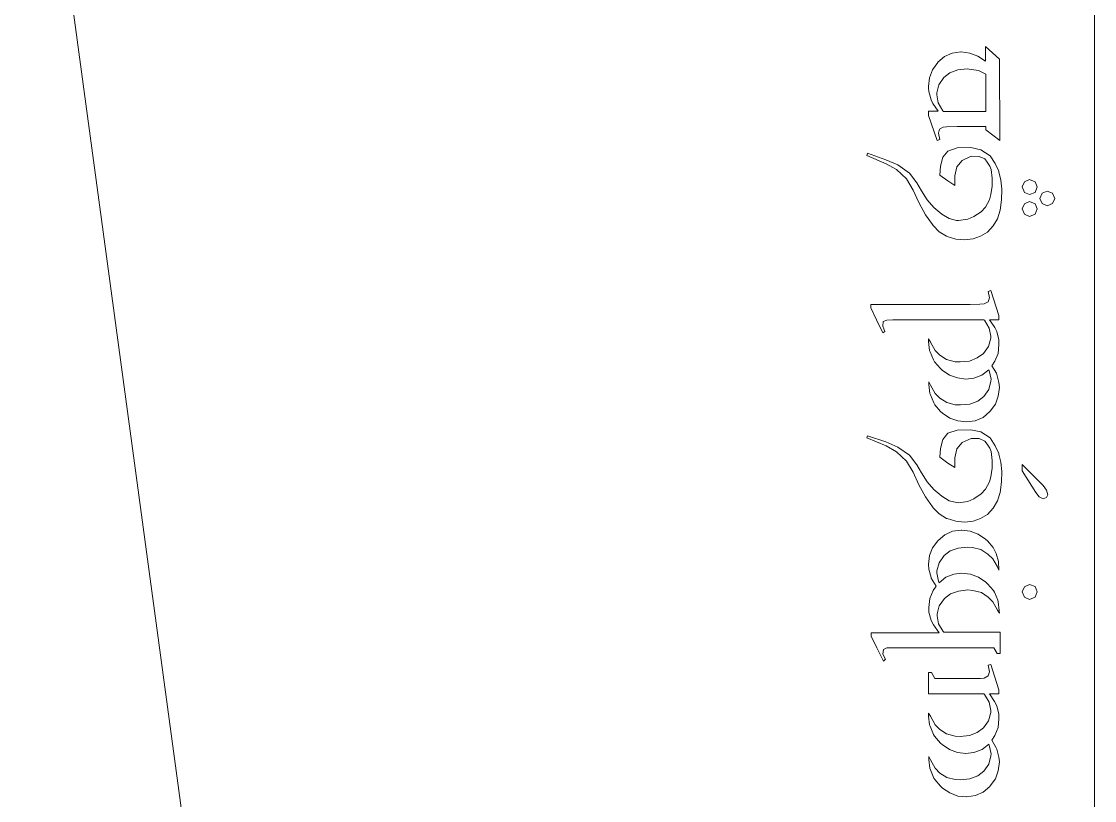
# Model space of a CAD drawing. Header units: inches. Extents: x 0.3 to 23.5, y 0.3 to 34.7.
# Drawn here: x 0.337 to 4.865, y 25.777 to 29.062 of the extents above; entities that cross this region are included whole.
import ezdxf

# ---------------------------------------------------------------- set-up
doc = ezdxf.new("R2010")
doc.units = ezdxf.units.IN
doc.header["$MEASUREMENT"] = 0
doc.layers.add('cut', color=6, linetype='Continuous', lineweight=0)

msp = doc.modelspace()

# ---------------------------------------------------------------- linework, layer by layer
at = {"layer": 'cut', "color": 6, "lineweight": 9, "true_color": 0xff00ff}
for points in [[(4.8649, 34.6554), (4.8649, 34.6554), (4.8649, 2.4646), (4.8649, 2.4646)], [(0.3366, 30.719), (0.3366, 30.719), (3.9259, 4.2305), (3.9259, 4.2305)]]:
    msp.add_open_spline(points, degree=3, dxfattribs=at)
at = {"layer": 'cut', "color": 1, "lineweight": 9, "true_color": 0xff0000}
for points in [[(4.4642, 28.9026), (4.4642, 28.9026), (4.4041, 28.9561), (4.4041, 28.9561)], [(4.4041, 28.9561), (4.4041, 28.9561), (4.4041, 28.895), (4.4041, 28.895)], [(4.2039, 28.8903), (4.2039, 28.8903), (4.203, 28.8885), (4.203, 28.8885)], [(4.2321, 28.9138), (4.2321, 28.9138), (4.2039, 28.8903), (4.2039, 28.8903)], [(4.2641, 28.9279), (4.2641, 28.9279), (4.2321, 28.9138), (4.2321, 28.9138)], [(4.3007, 28.9336), (4.3007, 28.9336), (4.2641, 28.9279), (4.2641, 28.9279)], [(4.3016, 28.9336), (4.3016, 28.9336), (4.3007, 28.9336), (4.3007, 28.9336)], [(4.3383, 28.9289), (4.3383, 28.9289), (4.3016, 28.9336), (4.3016, 28.9336)], [(4.3721, 28.9157), (4.3721, 28.9157), (4.3383, 28.9289), (4.3383, 28.9289)], [(4.4041, 28.895), (4.4041, 28.895), (4.3721, 28.9157), (4.3721, 28.9157)], [(4.4652, 28.5595), (4.4652, 28.5595), (4.4642, 28.9026), (4.4642, 28.9026)], [(4.1814, 28.8584), (4.1814, 28.8584), (4.1691, 28.8246), (4.1691, 28.8246)], [(4.203, 28.8885), (4.203, 28.8885), (4.1814, 28.8584), (4.1814, 28.8584)], [(4.2293, 28.8255), (4.2293, 28.8255), (4.2547, 28.8452), (4.2547, 28.8452)], [(4.2547, 28.8452), (4.2547, 28.8452), (4.2885, 28.8574), (4.2885, 28.8574)], [(4.2885, 28.8574), (4.2885, 28.8574), (4.328, 28.8621), (4.328, 28.8621)], [(4.328, 28.8621), (4.328, 28.8621), (4.3364, 28.8612), (4.3364, 28.8612)], [(4.3364, 28.8612), (4.3364, 28.8612), (4.375, 28.8556), (4.375, 28.8556)], [(4.375, 28.8556), (4.375, 28.8556), (4.406, 28.8405), (4.406, 28.8405)], [(4.1691, 28.8246), (4.1691, 28.8246), (4.1644, 28.7879), (4.1644, 28.7879)], [(4.2077, 28.7954), (4.2077, 28.7954), (4.2293, 28.8255), (4.2293, 28.8255)], [(4.406, 28.8405), (4.406, 28.8405), (4.406, 28.6826), (4.406, 28.6826)], [(4.1644, 28.7879), (4.1644, 28.7879), (4.1644, 28.7804), (4.1644, 28.7804)], [(4.1644, 28.7804), (4.1644, 28.7804), (4.1654, 28.7672), (4.1654, 28.7672)], [(4.1654, 28.7672), (4.1654, 28.7672), (4.1748, 28.7315), (4.1748, 28.7315)], [(4.1992, 28.7606), (4.1992, 28.7606), (4.2077, 28.7954), (4.2077, 28.7954)], [(4.1992, 28.7522), (4.1992, 28.7522), (4.1992, 28.7606), (4.1992, 28.7606)], [(4.1748, 28.7315), (4.1748, 28.7315), (4.1823, 28.7165), (4.1823, 28.7165)], [(4.1823, 28.7165), (4.1823, 28.7165), (4.2048, 28.6845), (4.2048, 28.6845)], [(4.2048, 28.7184), (4.2048, 28.7184), (4.1992, 28.7522), (4.1992, 28.7522)], [(4.2246, 28.6855), (4.2246, 28.6855), (4.2048, 28.7184), (4.2048, 28.7184)], [(4.2048, 28.6845), (4.2048, 28.6845), (4.1644, 28.6845), (4.1644, 28.6845)], [(4.1644, 28.6845), (4.1644, 28.6845), (4.1644, 28.6657), (4.1644, 28.6657)], [(4.1644, 28.6657), (4.1644, 28.6657), (4.2011, 28.5595), (4.2011, 28.5595)], [(4.2265, 28.6826), (4.2265, 28.6826), (4.2246, 28.6855), (4.2246, 28.6855)], [(4.406, 28.6826), (4.406, 28.6826), (4.2265, 28.6826), (4.2265, 28.6826)], [(4.2396, 28.6178), (4.2396, 28.6178), (4.2857, 28.6187), (4.2857, 28.6187)], [(4.2857, 28.6187), (4.2857, 28.6187), (4.406, 28.6187), (4.406, 28.6187)], [(4.406, 28.6187), (4.406, 28.6187), (4.406, 28.6056), (4.406, 28.6056)], [(4.2058, 28.5915), (4.2058, 28.5915), (4.2105, 28.6084), (4.2105, 28.6084)], [(4.2124, 28.5642), (4.2124, 28.5642), (4.2058, 28.5915), (4.2058, 28.5915)], [(4.2105, 28.6084), (4.2105, 28.6084), (4.2265, 28.6169), (4.2265, 28.6169)], [(4.2265, 28.6169), (4.2265, 28.6169), (4.2396, 28.6178), (4.2396, 28.6178)], [(4.406, 28.6056), (4.406, 28.6056), (4.4652, 28.5595), (4.4652, 28.5595)], [(4.2011, 28.5595), (4.2011, 28.5595), (4.2124, 28.5642), (4.2124, 28.5642)], [(4.2857, 28.5285), (4.2857, 28.5285), (4.2462, 28.5154), (4.2462, 28.5154)], [(4.343, 28.5304), (4.343, 28.5304), (4.2857, 28.5285), (4.2857, 28.5285)], [(4.3853, 28.521), (4.3853, 28.521), (4.343, 28.5304), (4.343, 28.5304)], [(3.9069, 28.506), (3.9069, 28.506), (3.9041, 28.4966), (3.9041, 28.4966)], [(3.9041, 28.4966), (3.9041, 28.4966), (3.9859, 28.4618), (3.9859, 28.4618)], [(3.984, 28.4787), (3.984, 28.4787), (3.9069, 28.506), (3.9069, 28.506)], [(4.2246, 28.49), (4.2246, 28.49), (4.2142, 28.4515), (4.2142, 28.4515)], [(4.2462, 28.5154), (4.2462, 28.5154), (4.2246, 28.49), (4.2246, 28.49)], [(4.3063, 28.4759), (4.3063, 28.4759), (4.3449, 28.4937), (4.3449, 28.4937)], [(4.3449, 28.4937), (4.3449, 28.4937), (4.3787, 28.4928), (4.3787, 28.4928)], [(4.3787, 28.4928), (4.3787, 28.4928), (4.4013, 28.4825), (4.4013, 28.4825)], [(4.4238, 28.4956), (4.4238, 28.4956), (4.3853, 28.521), (4.3853, 28.521)], [(4.4454, 28.4637), (4.4454, 28.4637), (4.4238, 28.4956), (4.4238, 28.4956)], [(4.0347, 28.4571), (4.0347, 28.4571), (3.984, 28.4787), (3.984, 28.4787)], [(3.9859, 28.4618), (3.9859, 28.4618), (4.0291, 28.4374), (4.0291, 28.4374)], [(4.0836, 28.4223), (4.0836, 28.4223), (4.0347, 28.4571), (4.0347, 28.4571)], [(4.2142, 28.4515), (4.2142, 28.4515), (4.2124, 28.4139), (4.2124, 28.4139)], [(4.2753, 28.411), (4.2753, 28.411), (4.2838, 28.4496), (4.2838, 28.4496)], [(4.2838, 28.4496), (4.2838, 28.4496), (4.3063, 28.4759), (4.3063, 28.4759)], [(4.4013, 28.4825), (4.4013, 28.4825), (4.4116, 28.4693), (4.4116, 28.4693)], [(4.4116, 28.4693), (4.4116, 28.4693), (4.4229, 28.4524), (4.4229, 28.4524)], [(4.4229, 28.4524), (4.4229, 28.4524), (4.4285, 28.4383), (4.4285, 28.4383)], [(4.4285, 28.4383), (4.4285, 28.4383), (4.4332, 28.4007), (4.4332, 28.4007)], [(4.4605, 28.4308), (4.4605, 28.4308), (4.4454, 28.4637), (4.4454, 28.4637)], [(4.0291, 28.4374), (4.0291, 28.4374), (4.0714, 28.3979), (4.0714, 28.3979)], [(4.0714, 28.3979), (4.0714, 28.3979), (4.0996, 28.3509), (4.0996, 28.3509)], [(4.1146, 28.3819), (4.1146, 28.3819), (4.0836, 28.4223), (4.0836, 28.4223)], [(4.2124, 28.4139), (4.2124, 28.4139), (4.2462, 28.3894), (4.2462, 28.3894)], [(4.2753, 28.3706), (4.2753, 28.3706), (4.2753, 28.411), (4.2753, 28.411)], [(4.4332, 28.4007), (4.4332, 28.4007), (4.4323, 28.3678), (4.4323, 28.3678)], [(4.4614, 28.428), (4.4614, 28.428), (4.4605, 28.4308), (4.4605, 28.4308)], [(4.4699, 28.3932), (4.4699, 28.3932), (4.4614, 28.428), (4.4614, 28.428)], [(4.4736, 28.3547), (4.4736, 28.3547), (4.4699, 28.3932), (4.4699, 28.3932)], [(4.5911, 28.3951), (4.5911, 28.3951), (4.5695, 28.3857), (4.5695, 28.3857)], [(4.6137, 28.3857), (4.6137, 28.3857), (4.5911, 28.3951), (4.5911, 28.3951)], [(4.0996, 28.3509), (4.0996, 28.3509), (4.124, 28.2983), (4.124, 28.2983)], [(4.1344, 28.3481), (4.1344, 28.3481), (4.1146, 28.3819), (4.1146, 28.3819)], [(4.1588, 28.3105), (4.1588, 28.3105), (4.1344, 28.3481), (4.1344, 28.3481)], [(4.2462, 28.3894), (4.2462, 28.3894), (4.2753, 28.3706), (4.2753, 28.3706)], [(4.4323, 28.3678), (4.4323, 28.3678), (4.4276, 28.3321), (4.4276, 28.3321)], [(4.4727, 28.3114), (4.4727, 28.3114), (4.4736, 28.3518), (4.4736, 28.3518)], [(4.4736, 28.3518), (4.4736, 28.3518), (4.4736, 28.3547), (4.4736, 28.3547)], [(4.5695, 28.3857), (4.5695, 28.3857), (4.5592, 28.3641), (4.5592, 28.3641)], [(4.5592, 28.3641), (4.5592, 28.3641), (4.5695, 28.3415), (4.5695, 28.3415)], [(4.6231, 28.3641), (4.6231, 28.3641), (4.6137, 28.3857), (4.6137, 28.3857)], [(4.6137, 28.3415), (4.6137, 28.3415), (4.6231, 28.3641), (4.6231, 28.3641)], [(4.6653, 28.3471), (4.6653, 28.3471), (4.6437, 28.3377), (4.6437, 28.3377)], [(4.6879, 28.3387), (4.6879, 28.3387), (4.6653, 28.3471), (4.6653, 28.3471)], [(4.187, 28.2776), (4.187, 28.2776), (4.1588, 28.3105), (4.1588, 28.3105)], [(4.421, 28.3105), (4.421, 28.3105), (4.4041, 28.2795), (4.4041, 28.2795)], [(4.4276, 28.3321), (4.4276, 28.3321), (4.421, 28.3105), (4.421, 28.3105)], [(4.468, 28.2757), (4.468, 28.2757), (4.4727, 28.3114), (4.4727, 28.3114)], [(4.5695, 28.3415), (4.5695, 28.3415), (4.5911, 28.3321), (4.5911, 28.3321)], [(4.5911, 28.303), (4.5911, 28.303), (4.5695, 28.2936), (4.5695, 28.2936)], [(4.5911, 28.3321), (4.5911, 28.3321), (4.6137, 28.3415), (4.6137, 28.3415)], [(4.6137, 28.2936), (4.6137, 28.2936), (4.5911, 28.303), (4.5911, 28.303)], [(4.6437, 28.3377), (4.6437, 28.3377), (4.6343, 28.3161), (4.6343, 28.3161)], [(4.6343, 28.3161), (4.6343, 28.3161), (4.6437, 28.2945), (4.6437, 28.2945)], [(4.6973, 28.3161), (4.6973, 28.3161), (4.6879, 28.3387), (4.6879, 28.3387)], [(4.6879, 28.2945), (4.6879, 28.2945), (4.6973, 28.3161), (4.6973, 28.3161)], [(4.124, 28.2983), (4.124, 28.2983), (4.1522, 28.2466), (4.1522, 28.2466)], [(4.2199, 28.2494), (4.2199, 28.2494), (4.187, 28.2776), (4.187, 28.2776)], [(4.3862, 28.2597), (4.3862, 28.2597), (4.3552, 28.2391), (4.3552, 28.2391)], [(4.4041, 28.2795), (4.4041, 28.2795), (4.3862, 28.2597), (4.3862, 28.2597)], [(4.4548, 28.2297), (4.4548, 28.2297), (4.4661, 28.2663), (4.4661, 28.2663)], [(4.4661, 28.2663), (4.4661, 28.2663), (4.468, 28.2757), (4.468, 28.2757)], [(4.5695, 28.2936), (4.5695, 28.2936), (4.5592, 28.272), (4.5592, 28.272)], [(4.5592, 28.272), (4.5592, 28.272), (4.5695, 28.2494), (4.5695, 28.2494)], [(4.6231, 28.272), (4.6231, 28.272), (4.6137, 28.2936), (4.6137, 28.2936)], [(4.6137, 28.2494), (4.6137, 28.2494), (4.6231, 28.272), (4.6231, 28.272)], [(4.6437, 28.2945), (4.6437, 28.2945), (4.6653, 28.2851), (4.6653, 28.2851)], [(4.6653, 28.2851), (4.6653, 28.2851), (4.6879, 28.2945), (4.6879, 28.2945)], [(4.1522, 28.2466), (4.1522, 28.2466), (4.1804, 28.2052), (4.1804, 28.2052)], [(4.2518, 28.2315), (4.2518, 28.2315), (4.2199, 28.2494), (4.2199, 28.2494)], [(4.2819, 28.2231), (4.2819, 28.2231), (4.2518, 28.2315), (4.2518, 28.2315)], [(4.2913, 28.2221), (4.2913, 28.2221), (4.2819, 28.2231), (4.2819, 28.2231)], [(4.3298, 28.2287), (4.3298, 28.2287), (4.2913, 28.2221), (4.2913, 28.2221)], [(4.3552, 28.2391), (4.3552, 28.2391), (4.3298, 28.2287), (4.3298, 28.2287)], [(4.437, 28.2005), (4.437, 28.2005), (4.4548, 28.2297), (4.4548, 28.2297)], [(4.5695, 28.2494), (4.5695, 28.2494), (4.5911, 28.24), (4.5911, 28.24)], [(4.5911, 28.24), (4.5911, 28.24), (4.6137, 28.2494), (4.6137, 28.2494)], [(4.1804, 28.2052), (4.1804, 28.2052), (4.1832, 28.2015), (4.1832, 28.2015)], [(4.1832, 28.2015), (4.1832, 28.2015), (4.2086, 28.1752), (4.2086, 28.1752)], [(4.2086, 28.1752), (4.2086, 28.1752), (4.2406, 28.1564), (4.2406, 28.1564)], [(4.3834, 28.1564), (4.3834, 28.1564), (4.4135, 28.1742), (4.4135, 28.1742)], [(4.4135, 28.1742), (4.4135, 28.1742), (4.437, 28.2005), (4.437, 28.2005)], [(4.2406, 28.1564), (4.2406, 28.1564), (4.2434, 28.1554), (4.2434, 28.1554)], [(4.2434, 28.1554), (4.2434, 28.1554), (4.28, 28.1441), (4.28, 28.1441)], [(4.28, 28.1441), (4.28, 28.1441), (4.3167, 28.1413), (4.3167, 28.1413)], [(4.3167, 28.1413), (4.3167, 28.1413), (4.3524, 28.146), (4.3524, 28.146)], [(4.3524, 28.146), (4.3524, 28.146), (4.3834, 28.1564), (4.3834, 28.1564)], [(4.4266, 27.928), (4.4266, 27.928), (4.4154, 27.9233), (4.4154, 27.9233)], [(4.4154, 27.9233), (4.4154, 27.9233), (4.421, 27.896), (4.421, 27.896)], [(4.421, 27.896), (4.421, 27.896), (4.4163, 27.8791), (4.4163, 27.8791)], [(4.4614, 27.8218), (4.4614, 27.8218), (4.4266, 27.928), (4.4266, 27.928)], [(4.3402, 27.8688), (4.3402, 27.8688), (3.921, 27.8688), (3.921, 27.8688)], [(3.921, 27.8688), (3.921, 27.8688), (3.921, 27.8547), (3.921, 27.8547)], [(3.921, 27.8547), (3.921, 27.8547), (3.9445, 27.8039), (3.9445, 27.8039)], [(4.3815, 27.8697), (4.3815, 27.8697), (4.3402, 27.8688), (4.3402, 27.8688)], [(4.3994, 27.8707), (4.3994, 27.8707), (4.3815, 27.8697), (4.3815, 27.8697)], [(4.4163, 27.8791), (4.4163, 27.8791), (4.3994, 27.8707), (4.3994, 27.8707)], [(3.9445, 27.8039), (3.9445, 27.8039), (3.9718, 27.7485), (3.9718, 27.7485)], [(3.9878, 27.803), (3.9878, 27.803), (4.0131, 27.8039), (4.0131, 27.8039)], [(4.0131, 27.8039), (4.0131, 27.8039), (4.3984, 27.8039), (4.3984, 27.8039)], [(4.3984, 27.8039), (4.3984, 27.8039), (4.4003, 27.8021), (4.4003, 27.8021)], [(4.421, 27.8039), (4.421, 27.8039), (4.4614, 27.8039), (4.4614, 27.8039)], [(4.4436, 27.772), (4.4436, 27.772), (4.421, 27.8039), (4.421, 27.8039)], [(4.4614, 27.8039), (4.4614, 27.8039), (4.4614, 27.8218), (4.4614, 27.8218)], [(3.9708, 27.7767), (3.9708, 27.7767), (3.9727, 27.7974), (3.9727, 27.7974)], [(3.9802, 27.7551), (3.9802, 27.7551), (3.9708, 27.7767), (3.9708, 27.7767)], [(3.9727, 27.7974), (3.9727, 27.7974), (3.9878, 27.803), (3.9878, 27.803)], [(4.4003, 27.8021), (4.4003, 27.8021), (4.4201, 27.7692), (4.4201, 27.7692)], [(4.4201, 27.7692), (4.4201, 27.7692), (4.4266, 27.7353), (4.4266, 27.7353)], [(4.452, 27.7551), (4.452, 27.7551), (4.4436, 27.772), (4.4436, 27.772)], [(3.9718, 27.7485), (3.9718, 27.7485), (3.9802, 27.7551), (3.9802, 27.7551)], [(4.172, 27.71), (4.172, 27.71), (4.1644, 27.724), (4.1644, 27.724)], [(4.1644, 27.724), (4.1644, 27.724), (4.1644, 27.7118), (4.1644, 27.7118)], [(4.4266, 27.7269), (4.4266, 27.7269), (4.4172, 27.6921), (4.4172, 27.6921)], [(4.4266, 27.7353), (4.4266, 27.7353), (4.4266, 27.7269), (4.4266, 27.7269)], [(4.4605, 27.7194), (4.4605, 27.7194), (4.452, 27.7551), (4.452, 27.7551)], [(4.4614, 27.6996), (4.4614, 27.6996), (4.4605, 27.7194), (4.4605, 27.7194)], [(4.1644, 27.7118), (4.1644, 27.7118), (4.1691, 27.6752), (4.1691, 27.6752)], [(4.1691, 27.6752), (4.1691, 27.6752), (4.171, 27.6686), (4.171, 27.6686)], [(4.171, 27.6686), (4.171, 27.6686), (4.1851, 27.6348), (4.1851, 27.6348)], [(4.1917, 27.6752), (4.1917, 27.6752), (4.172, 27.71), (4.172, 27.71)], [(4.2114, 27.6545), (4.2114, 27.6545), (4.1917, 27.6752), (4.1917, 27.6752)], [(4.4172, 27.6921), (4.4172, 27.6921), (4.3966, 27.662), (4.3966, 27.662)], [(4.4577, 27.662), (4.4577, 27.662), (4.4614, 27.6996), (4.4614, 27.6996)], [(4.1851, 27.6348), (4.1851, 27.6348), (4.1898, 27.6273), (4.1898, 27.6273)], [(4.1898, 27.6273), (4.1898, 27.6273), (4.2142, 27.5981), (4.2142, 27.5981)], [(4.2406, 27.6366), (4.2406, 27.6366), (4.2114, 27.6545), (4.2114, 27.6545)], [(4.2763, 27.6273), (4.2763, 27.6273), (4.2406, 27.6366), (4.2406, 27.6366)], [(4.2979, 27.6263), (4.2979, 27.6263), (4.2763, 27.6273), (4.2763, 27.6273)], [(4.3374, 27.6301), (4.3374, 27.6301), (4.2979, 27.6263), (4.2979, 27.6263)], [(4.3702, 27.6432), (4.3702, 27.6432), (4.3374, 27.6301), (4.3374, 27.6301)], [(4.3966, 27.662), (4.3966, 27.662), (4.3702, 27.6432), (4.3702, 27.6432)], [(4.4313, 27.6103), (4.4313, 27.6103), (4.4445, 27.6291), (4.4445, 27.6291)], [(4.4445, 27.6291), (4.4445, 27.6291), (4.4577, 27.662), (4.4577, 27.662)], [(4.2142, 27.5981), (4.2142, 27.5981), (4.2218, 27.5915), (4.2218, 27.5915)], [(4.2218, 27.5915), (4.2218, 27.5915), (4.2528, 27.5709), (4.2528, 27.5709)], [(4.389, 27.5709), (4.389, 27.5709), (4.4182, 27.5934), (4.4182, 27.5934)], [(4.4182, 27.5934), (4.4182, 27.5934), (4.4201, 27.5897), (4.4201, 27.5897)], [(4.4201, 27.5897), (4.4201, 27.5897), (4.4285, 27.5539), (4.4285, 27.5539)], [(4.4511, 27.5784), (4.4511, 27.5784), (4.4313, 27.6103), (4.4313, 27.6103)], [(4.453, 27.5737), (4.453, 27.5737), (4.4511, 27.5784), (4.4511, 27.5784)], [(4.1729, 27.5286), (4.1729, 27.5286), (4.1654, 27.5417), (4.1654, 27.5417)], [(4.1654, 27.5417), (4.1654, 27.5417), (4.1663, 27.5305), (4.1663, 27.5305)], [(4.2528, 27.5709), (4.2528, 27.5709), (4.2866, 27.5586), (4.2866, 27.5586)], [(4.2866, 27.5586), (4.2866, 27.5586), (4.3223, 27.5539), (4.3223, 27.5539)], [(4.3223, 27.5539), (4.3223, 27.5539), (4.3562, 27.5577), (4.3562, 27.5577)], [(4.3562, 27.5577), (4.3562, 27.5577), (4.389, 27.5709), (4.389, 27.5709)], [(4.4276, 27.5455), (4.4276, 27.5455), (4.4191, 27.5107), (4.4191, 27.5107)], [(4.4285, 27.5539), (4.4285, 27.5539), (4.4276, 27.5455), (4.4276, 27.5455)], [(4.4614, 27.5389), (4.4614, 27.5389), (4.453, 27.5737), (4.453, 27.5737)], [(4.4633, 27.5192), (4.4633, 27.5192), (4.4614, 27.5389), (4.4614, 27.5389)], [(4.1663, 27.5305), (4.1663, 27.5305), (4.1701, 27.4938), (4.1701, 27.4938)], [(4.1701, 27.4938), (4.1701, 27.4938), (4.172, 27.4872), (4.172, 27.4872)], [(4.172, 27.4872), (4.172, 27.4872), (4.187, 27.4534), (4.187, 27.4534)], [(4.1926, 27.4938), (4.1926, 27.4938), (4.1729, 27.5286), (4.1729, 27.5286)], [(4.2124, 27.4731), (4.2124, 27.4731), (4.1926, 27.4938), (4.1926, 27.4938)], [(4.4191, 27.5107), (4.4191, 27.5107), (4.3975, 27.4806), (4.3975, 27.4806)], [(4.4586, 27.4816), (4.4586, 27.4816), (4.4633, 27.5192), (4.4633, 27.5192)], [(4.187, 27.4534), (4.187, 27.4534), (4.1907, 27.4459), (4.1907, 27.4459)], [(4.1907, 27.4459), (4.1907, 27.4459), (4.2152, 27.4167), (4.2152, 27.4167)], [(4.2415, 27.4553), (4.2415, 27.4553), (4.2124, 27.4731), (4.2124, 27.4731)], [(4.2772, 27.4459), (4.2772, 27.4459), (4.2415, 27.4553), (4.2415, 27.4553)], [(4.2988, 27.4449), (4.2988, 27.4449), (4.2772, 27.4459), (4.2772, 27.4459)], [(4.3383, 27.4487), (4.3383, 27.4487), (4.2988, 27.4449), (4.2988, 27.4449)], [(4.3721, 27.4609), (4.3721, 27.4609), (4.3383, 27.4487), (4.3383, 27.4487)], [(4.3975, 27.4806), (4.3975, 27.4806), (4.3721, 27.4609), (4.3721, 27.4609)], [(4.4248, 27.4186), (4.4248, 27.4186), (4.4464, 27.4478), (4.4464, 27.4478)], [(4.4464, 27.4478), (4.4464, 27.4478), (4.4586, 27.4816), (4.4586, 27.4816)], [(4.2152, 27.4167), (4.2152, 27.4167), (4.2227, 27.4102), (4.2227, 27.4102)], [(4.2227, 27.4102), (4.2227, 27.4102), (4.2547, 27.3895), (4.2547, 27.3895)], [(4.3947, 27.3923), (4.3947, 27.3923), (4.4229, 27.4167), (4.4229, 27.4167)], [(4.4229, 27.4167), (4.4229, 27.4167), (4.4248, 27.4186), (4.4248, 27.4186)], [(4.2547, 27.3895), (4.2547, 27.3895), (4.2875, 27.3773), (4.2875, 27.3773)], [(4.2875, 27.3773), (4.2875, 27.3773), (4.3242, 27.3735), (4.3242, 27.3735)], [(4.3242, 27.3735), (4.3242, 27.3735), (4.3251, 27.3735), (4.3251, 27.3735)], [(4.3251, 27.3735), (4.3251, 27.3735), (4.3618, 27.3782), (4.3618, 27.3782)], [(4.3618, 27.3782), (4.3618, 27.3782), (4.3947, 27.3923), (4.3947, 27.3923)], [(3.9069, 27.3152), (3.9069, 27.3152), (3.9041, 27.3068), (3.9041, 27.3068)], [(3.9041, 27.3068), (3.9041, 27.3068), (3.9859, 27.272), (3.9859, 27.272)], [(3.984, 27.2889), (3.984, 27.2889), (3.9069, 27.3152), (3.9069, 27.3152)], [(4.2462, 27.3256), (4.2462, 27.3256), (4.2246, 27.2993), (4.2246, 27.2993)], [(4.2857, 27.3387), (4.2857, 27.3387), (4.2462, 27.3256), (4.2462, 27.3256)], [(4.343, 27.3406), (4.343, 27.3406), (4.2857, 27.3387), (4.2857, 27.3387)], [(4.3853, 27.3312), (4.3853, 27.3312), (4.343, 27.3406), (4.343, 27.3406)], [(4.4238, 27.3058), (4.4238, 27.3058), (4.3853, 27.3312), (4.3853, 27.3312)], [(4.4454, 27.2729), (4.4454, 27.2729), (4.4238, 27.3058), (4.4238, 27.3058)], [(4.0347, 27.2664), (4.0347, 27.2664), (3.984, 27.2889), (3.984, 27.2889)], [(3.9859, 27.272), (3.9859, 27.272), (4.0291, 27.2476), (4.0291, 27.2476)], [(4.0836, 27.2325), (4.0836, 27.2325), (4.0347, 27.2664), (4.0347, 27.2664)], [(4.2142, 27.2607), (4.2142, 27.2607), (4.2124, 27.2241), (4.2124, 27.2241)], [(4.2246, 27.2993), (4.2246, 27.2993), (4.2142, 27.2607), (4.2142, 27.2607)], [(4.2838, 27.2598), (4.2838, 27.2598), (4.3063, 27.2861), (4.3063, 27.2861)], [(4.3063, 27.2861), (4.3063, 27.2861), (4.3449, 27.304), (4.3449, 27.304)], [(4.3449, 27.304), (4.3449, 27.304), (4.3787, 27.303), (4.3787, 27.303)], [(4.3787, 27.303), (4.3787, 27.303), (4.4013, 27.2927), (4.4013, 27.2927)], [(4.4013, 27.2927), (4.4013, 27.2927), (4.4116, 27.2795), (4.4116, 27.2795)], [(4.4116, 27.2795), (4.4116, 27.2795), (4.4229, 27.2626), (4.4229, 27.2626)], [(4.4229, 27.2626), (4.4229, 27.2626), (4.4285, 27.2485), (4.4285, 27.2485)], [(4.4605, 27.2401), (4.4605, 27.2401), (4.4454, 27.2729), (4.4454, 27.2729)], [(4.0291, 27.2476), (4.0291, 27.2476), (4.0714, 27.2081), (4.0714, 27.2081)], [(4.1146, 27.1921), (4.1146, 27.1921), (4.0836, 27.2325), (4.0836, 27.2325)], [(4.2124, 27.2241), (4.2124, 27.2241), (4.2462, 27.1996), (4.2462, 27.1996)], [(4.2753, 27.2213), (4.2753, 27.2213), (4.2838, 27.2598), (4.2838, 27.2598)], [(4.2753, 27.1808), (4.2753, 27.1808), (4.2753, 27.2213), (4.2753, 27.2213)], [(4.4285, 27.2485), (4.4285, 27.2485), (4.4332, 27.2109), (4.4332, 27.2109)], [(4.4614, 27.2372), (4.4614, 27.2372), (4.4605, 27.2401), (4.4605, 27.2401)], [(4.4699, 27.2034), (4.4699, 27.2034), (4.4614, 27.2372), (4.4614, 27.2372)], [(4.0714, 27.2081), (4.0714, 27.2081), (4.0996, 27.1611), (4.0996, 27.1611)], [(4.1344, 27.1583), (4.1344, 27.1583), (4.1146, 27.1921), (4.1146, 27.1921)], [(4.2462, 27.1996), (4.2462, 27.1996), (4.2753, 27.1808), (4.2753, 27.1808)], [(4.4323, 27.178), (4.4323, 27.178), (4.4276, 27.1414), (4.4276, 27.1414)], [(4.4332, 27.2109), (4.4332, 27.2109), (4.4323, 27.178), (4.4323, 27.178)], [(4.4736, 27.1649), (4.4736, 27.1649), (4.4699, 27.2034), (4.4699, 27.2034)], [(4.5592, 27.1677), (4.5592, 27.1677), (4.5592, 27.1931), (4.5592, 27.1931)], [(4.5592, 27.1931), (4.5592, 27.1931), (4.6475, 27.1047), (4.6475, 27.1047)], [(4.0996, 27.1611), (4.0996, 27.1611), (4.124, 27.1085), (4.124, 27.1085)], [(4.1588, 27.1207), (4.1588, 27.1207), (4.1344, 27.1583), (4.1344, 27.1583)], [(4.4276, 27.1414), (4.4276, 27.1414), (4.421, 27.1207), (4.421, 27.1207)], [(4.4727, 27.1216), (4.4727, 27.1216), (4.4736, 27.1611), (4.4736, 27.1611)], [(4.4736, 27.1611), (4.4736, 27.1611), (4.4736, 27.1649), (4.4736, 27.1649)], [(4.6174, 27.0756), (4.6174, 27.0756), (4.5592, 27.1677), (4.5592, 27.1677)], [(4.124, 27.1085), (4.124, 27.1085), (4.1522, 27.0568), (4.1522, 27.0568)], [(4.187, 27.0878), (4.187, 27.0878), (4.1588, 27.1207), (4.1588, 27.1207)], [(4.2199, 27.0596), (4.2199, 27.0596), (4.187, 27.0878), (4.187, 27.0878)], [(4.4041, 27.0897), (4.4041, 27.0897), (4.3862, 27.07), (4.3862, 27.07)], [(4.421, 27.1207), (4.421, 27.1207), (4.4041, 27.0897), (4.4041, 27.0897)], [(4.4661, 27.0756), (4.4661, 27.0756), (4.468, 27.0859), (4.468, 27.0859)], [(4.468, 27.0859), (4.468, 27.0859), (4.4727, 27.1216), (4.4727, 27.1216)], [(4.6475, 27.1047), (4.6475, 27.1047), (4.6625, 27.0859), (4.6625, 27.0859)], [(4.6625, 27.0859), (4.6625, 27.0859), (4.6682, 27.0662), (4.6682, 27.0662)], [(4.1522, 27.0568), (4.1522, 27.0568), (4.1804, 27.0154), (4.1804, 27.0154)], [(4.2518, 27.0408), (4.2518, 27.0408), (4.2199, 27.0596), (4.2199, 27.0596)], [(4.2819, 27.0333), (4.2819, 27.0333), (4.2518, 27.0408), (4.2518, 27.0408)], [(4.3298, 27.038), (4.3298, 27.038), (4.2913, 27.0324), (4.2913, 27.0324)], [(4.3552, 27.0493), (4.3552, 27.0493), (4.3298, 27.038), (4.3298, 27.038)], [(4.3862, 27.07), (4.3862, 27.07), (4.3552, 27.0493), (4.3552, 27.0493)], [(4.437, 27.0098), (4.437, 27.0098), (4.4548, 27.0399), (4.4548, 27.0399)], [(4.4548, 27.0399), (4.4548, 27.0399), (4.4661, 27.0756), (4.4661, 27.0756)], [(4.6315, 27.0568), (4.6315, 27.0568), (4.6174, 27.0756), (4.6174, 27.0756)], [(4.6484, 27.0493), (4.6484, 27.0493), (4.6315, 27.0568), (4.6315, 27.0568)], [(4.6616, 27.0549), (4.6616, 27.0549), (4.6484, 27.0493), (4.6484, 27.0493)], [(4.6682, 27.0662), (4.6682, 27.0662), (4.6616, 27.0549), (4.6616, 27.0549)], [(4.1804, 27.0154), (4.1804, 27.0154), (4.1832, 27.0117), (4.1832, 27.0117)], [(4.1832, 27.0117), (4.1832, 27.0117), (4.2086, 26.9854), (4.2086, 26.9854)], [(4.2913, 27.0324), (4.2913, 27.0324), (4.2819, 27.0333), (4.2819, 27.0333)], [(4.4135, 26.9835), (4.4135, 26.9835), (4.437, 27.0098), (4.437, 27.0098)], [(4.2086, 26.9854), (4.2086, 26.9854), (4.2406, 26.9666), (4.2406, 26.9666)], [(4.2406, 26.9666), (4.2406, 26.9666), (4.2434, 26.9656), (4.2434, 26.9656)], [(4.2434, 26.9656), (4.2434, 26.9656), (4.28, 26.9544), (4.28, 26.9544)], [(4.28, 26.9544), (4.28, 26.9544), (4.3167, 26.9506), (4.3167, 26.9506)], [(4.3167, 26.9506), (4.3167, 26.9506), (4.3524, 26.9553), (4.3524, 26.9553)], [(4.3524, 26.9553), (4.3524, 26.9553), (4.3834, 26.9656), (4.3834, 26.9656)], [(4.3834, 26.9656), (4.3834, 26.9656), (4.4135, 26.9835), (4.4135, 26.9835)], [(4.265, 26.9121), (4.265, 26.9121), (4.233, 26.897), (4.233, 26.897)], [(4.3016, 26.9168), (4.3016, 26.9168), (4.265, 26.9121), (4.265, 26.9121)], [(4.3035, 26.9168), (4.3035, 26.9168), (4.3016, 26.9168), (4.3016, 26.9168)], [(4.3045, 26.9168), (4.3045, 26.9168), (4.3035, 26.9168), (4.3035, 26.9168)], [(4.3402, 26.913), (4.3402, 26.913), (4.3045, 26.9168), (4.3045, 26.9168)], [(4.374, 26.8998), (4.374, 26.8998), (4.3402, 26.913), (4.3402, 26.913)], [(4.4041, 26.8792), (4.4041, 26.8792), (4.374, 26.8998), (4.374, 26.8998)], [(4.2039, 26.8717), (4.2039, 26.8717), (4.1814, 26.8425), (4.1814, 26.8425)], [(4.2048, 26.8735), (4.2048, 26.8735), (4.2039, 26.8717), (4.2039, 26.8717)], [(4.233, 26.897), (4.233, 26.897), (4.2048, 26.8735), (4.2048, 26.8735)], [(4.4125, 26.8717), (4.4125, 26.8717), (4.4041, 26.8792), (4.4041, 26.8792)], [(4.437, 26.8435), (4.437, 26.8435), (4.4125, 26.8717), (4.4125, 26.8717)], [(4.1691, 26.8096), (4.1691, 26.8096), (4.1644, 26.772), (4.1644, 26.772)], [(4.1814, 26.8425), (4.1814, 26.8425), (4.1691, 26.8096), (4.1691, 26.8096)], [(4.2086, 26.7796), (4.2086, 26.7796), (4.2302, 26.8096), (4.2302, 26.8096)], [(4.2302, 26.8096), (4.2302, 26.8096), (4.2556, 26.8294), (4.2556, 26.8294)], [(4.2556, 26.8294), (4.2556, 26.8294), (4.2894, 26.8416), (4.2894, 26.8416)], [(4.2894, 26.8416), (4.2894, 26.8416), (4.3289, 26.8453), (4.3289, 26.8453)], [(4.3289, 26.8453), (4.3289, 26.8453), (4.3496, 26.8444), (4.3496, 26.8444)], [(4.3496, 26.8444), (4.3496, 26.8444), (4.3853, 26.835), (4.3853, 26.835)], [(4.3853, 26.835), (4.3853, 26.835), (4.4144, 26.8162), (4.4144, 26.8162)], [(4.4144, 26.8162), (4.4144, 26.8162), (4.4351, 26.7965), (4.4351, 26.7965)], [(4.4501, 26.8181), (4.4501, 26.8181), (4.437, 26.8435), (4.437, 26.8435)], [(4.4595, 26.7843), (4.4595, 26.7843), (4.4501, 26.8181), (4.4501, 26.8181)], [(4.1644, 26.772), (4.1644, 26.772), (4.1654, 26.7523), (4.1654, 26.7523)], [(4.1992, 26.7448), (4.1992, 26.7448), (4.2086, 26.7796), (4.2086, 26.7796)], [(4.4351, 26.7965), (4.4351, 26.7965), (4.4548, 26.7617), (4.4548, 26.7617)], [(4.4614, 26.7476), (4.4614, 26.7476), (4.4595, 26.7843), (4.4595, 26.7843)], [(4.1654, 26.7523), (4.1654, 26.7523), (4.1748, 26.7175), (4.1748, 26.7175)], [(4.1748, 26.7175), (4.1748, 26.7175), (4.1757, 26.7138), (4.1757, 26.7138)], [(4.1992, 26.7373), (4.1992, 26.7373), (4.1992, 26.7448), (4.1992, 26.7448)], [(4.2067, 26.7015), (4.2067, 26.7015), (4.1992, 26.7373), (4.1992, 26.7373)], [(4.2377, 26.7185), (4.2377, 26.7185), (4.2095, 26.695), (4.2095, 26.695)], [(4.2716, 26.7316), (4.2716, 26.7316), (4.2377, 26.7185), (4.2377, 26.7185)], [(4.3045, 26.7354), (4.3045, 26.7354), (4.2716, 26.7316), (4.2716, 26.7316)], [(4.3054, 26.7354), (4.3054, 26.7354), (4.3045, 26.7354), (4.3045, 26.7354)], [(4.3411, 26.7316), (4.3411, 26.7316), (4.3054, 26.7354), (4.3054, 26.7354)], [(4.375, 26.7185), (4.375, 26.7185), (4.3411, 26.7316), (4.3411, 26.7316)], [(4.406, 26.6978), (4.406, 26.6978), (4.375, 26.7185), (4.375, 26.7185)], [(4.4548, 26.7617), (4.4548, 26.7617), (4.4614, 26.7476), (4.4614, 26.7476)], [(4.1757, 26.7138), (4.1757, 26.7138), (4.1964, 26.6809), (4.1964, 26.6809)], [(4.1964, 26.6809), (4.1964, 26.6809), (4.1832, 26.6621), (4.1832, 26.6621)], [(4.2095, 26.695), (4.2095, 26.695), (4.2067, 26.7015), (4.2067, 26.7015)], [(4.4135, 26.6903), (4.4135, 26.6903), (4.406, 26.6978), (4.406, 26.6978)], [(4.4379, 26.6621), (4.4379, 26.6621), (4.4135, 26.6903), (4.4135, 26.6903)], [(4.5592, 26.6564), (4.5592, 26.6564), (4.5695, 26.6781), (4.5695, 26.6781)], [(4.5695, 26.6781), (4.5695, 26.6781), (4.5911, 26.6875), (4.5911, 26.6875)], [(4.5911, 26.6875), (4.5911, 26.6875), (4.6137, 26.679), (4.6137, 26.679)], [(4.6137, 26.679), (4.6137, 26.679), (4.6231, 26.6564), (4.6231, 26.6564)], [(4.1701, 26.6282), (4.1701, 26.6282), (4.1654, 26.5907), (4.1654, 26.5907)], [(4.1832, 26.6621), (4.1832, 26.6621), (4.1701, 26.6282), (4.1701, 26.6282)], [(4.2095, 26.5982), (4.2095, 26.5982), (4.2312, 26.6282), (4.2312, 26.6282)], [(4.2312, 26.6282), (4.2312, 26.6282), (4.2565, 26.648), (4.2565, 26.648)], [(4.2565, 26.648), (4.2565, 26.648), (4.2904, 26.6602), (4.2904, 26.6602)], [(4.2904, 26.6602), (4.2904, 26.6602), (4.3298, 26.6649), (4.3298, 26.6649)], [(4.3298, 26.6649), (4.3298, 26.6649), (4.3515, 26.663), (4.3515, 26.663)], [(4.3515, 26.663), (4.3515, 26.663), (4.3872, 26.6536), (4.3872, 26.6536)], [(4.3872, 26.6536), (4.3872, 26.6536), (4.4154, 26.6348), (4.4154, 26.6348)], [(4.4154, 26.6348), (4.4154, 26.6348), (4.436, 26.6151), (4.436, 26.6151)], [(4.4426, 26.6555), (4.4426, 26.6555), (4.4379, 26.6621), (4.4379, 26.6621)], [(4.4567, 26.6217), (4.4567, 26.6217), (4.4426, 26.6555), (4.4426, 26.6555)], [(4.5695, 26.6339), (4.5695, 26.6339), (4.5592, 26.6564), (4.5592, 26.6564)], [(4.5911, 26.6245), (4.5911, 26.6245), (4.5695, 26.6339), (4.5695, 26.6339)], [(4.6137, 26.6339), (4.6137, 26.6339), (4.5911, 26.6245), (4.5911, 26.6245)], [(4.6231, 26.6564), (4.6231, 26.6564), (4.6137, 26.6339), (4.6137, 26.6339)], [(4.1654, 26.5907), (4.1654, 26.5907), (4.1663, 26.5709), (4.1663, 26.5709)], [(4.2001, 26.5634), (4.2001, 26.5634), (4.2095, 26.5982), (4.2095, 26.5982)], [(4.436, 26.6151), (4.436, 26.6151), (4.4558, 26.5794), (4.4558, 26.5794)], [(4.4586, 26.6151), (4.4586, 26.6151), (4.4567, 26.6217), (4.4567, 26.6217)], [(4.4624, 26.5784), (4.4624, 26.5784), (4.4586, 26.6151), (4.4586, 26.6151)], [(4.1663, 26.5709), (4.1663, 26.5709), (4.1757, 26.5361), (4.1757, 26.5361)], [(4.1757, 26.5361), (4.1757, 26.5361), (4.1851, 26.5173), (4.1851, 26.5173)], [(4.2001, 26.5559), (4.2001, 26.5559), (4.2001, 26.5634), (4.2001, 26.5634)], [(4.2067, 26.522), (4.2067, 26.522), (4.2001, 26.5559), (4.2001, 26.5559)], [(4.4558, 26.5794), (4.4558, 26.5794), (4.4633, 26.5662), (4.4633, 26.5662)], [(4.4633, 26.5662), (4.4633, 26.5662), (4.4624, 26.5784), (4.4624, 26.5784)], [(4.1851, 26.5173), (4.1851, 26.5173), (4.2095, 26.4845), (4.2095, 26.4845)], [(4.2265, 26.4892), (4.2265, 26.4892), (4.2067, 26.522), (4.2067, 26.522)], [(4.2095, 26.4845), (4.2095, 26.4845), (3.9229, 26.4845), (3.9229, 26.4845)], [(3.9229, 26.4845), (3.9229, 26.4845), (3.9229, 26.4704), (3.9229, 26.4704)], [(3.9229, 26.4704), (3.9229, 26.4704), (3.9464, 26.4205), (3.9464, 26.4205)], [(4.2283, 26.4863), (4.2283, 26.4863), (4.2265, 26.4892), (4.2265, 26.4892)], [(4.4661, 26.4863), (4.4661, 26.4863), (4.2283, 26.4863), (4.2283, 26.4863)], [(4.4661, 26.3961), (4.4661, 26.3961), (4.4661, 26.4863), (4.4661, 26.4863)], [(3.9464, 26.4205), (3.9464, 26.4205), (3.9737, 26.3651), (3.9737, 26.3651)], [(3.9718, 26.3942), (3.9718, 26.3942), (3.9746, 26.414), (3.9746, 26.414)], [(3.9746, 26.414), (3.9746, 26.414), (3.9887, 26.4205), (3.9887, 26.4205)], [(3.9887, 26.4205), (3.9887, 26.4205), (4.0169, 26.4205), (4.0169, 26.4205)], [(4.0169, 26.4205), (4.0169, 26.4205), (4.4398, 26.4205), (4.4398, 26.4205)], [(4.4398, 26.4205), (4.4398, 26.4205), (4.4539, 26.3961), (4.4539, 26.3961)], [(3.9821, 26.3726), (3.9821, 26.3726), (3.9718, 26.3942), (3.9718, 26.3942)], [(3.9737, 26.3651), (3.9737, 26.3651), (3.9821, 26.3726), (3.9821, 26.3726)], [(4.4539, 26.3961), (4.4539, 26.3961), (4.4661, 26.3961), (4.4661, 26.3961)], [(4.1767, 26.3162), (4.1767, 26.3162), (4.1644, 26.3162), (4.1644, 26.3162)], [(4.1644, 26.3162), (4.1644, 26.3162), (4.1644, 26.226), (4.1644, 26.226)], [(4.1907, 26.2909), (4.1907, 26.2909), (4.1767, 26.3162), (4.1767, 26.3162)], [(4.4266, 26.351), (4.4266, 26.351), (4.4154, 26.3472), (4.4154, 26.3472)], [(4.4154, 26.3472), (4.4154, 26.3472), (4.421, 26.319), (4.421, 26.319)], [(4.421, 26.319), (4.421, 26.319), (4.4163, 26.3021), (4.4163, 26.3021)], [(4.4614, 26.2439), (4.4614, 26.2439), (4.4266, 26.351), (4.4266, 26.351)], [(4.3402, 26.2909), (4.3402, 26.2909), (4.1907, 26.2909), (4.1907, 26.2909)], [(4.3834, 26.2918), (4.3834, 26.2918), (4.3402, 26.2909), (4.3402, 26.2909)], [(4.3994, 26.2927), (4.3994, 26.2927), (4.3834, 26.2918), (4.3834, 26.2918)], [(4.4163, 26.3021), (4.4163, 26.3021), (4.3994, 26.2927), (4.3994, 26.2927)], [(4.1644, 26.226), (4.1644, 26.226), (4.3984, 26.226), (4.3984, 26.226)], [(4.3984, 26.226), (4.3984, 26.226), (4.4003, 26.2232), (4.4003, 26.2232)], [(4.4003, 26.2232), (4.4003, 26.2232), (4.4201, 26.1912), (4.4201, 26.1912)], [(4.421, 26.226), (4.421, 26.226), (4.4614, 26.226), (4.4614, 26.226)], [(4.4426, 26.1941), (4.4426, 26.1941), (4.421, 26.226), (4.421, 26.226)], [(4.4614, 26.226), (4.4614, 26.226), (4.4614, 26.2439), (4.4614, 26.2439)], [(4.4201, 26.1912), (4.4201, 26.1912), (4.4266, 26.1565), (4.4266, 26.1565)], [(4.452, 26.1762), (4.452, 26.1762), (4.4426, 26.1941), (4.4426, 26.1941)], [(4.4605, 26.1414), (4.4605, 26.1414), (4.452, 26.1762), (4.452, 26.1762)], [(4.172, 26.132), (4.172, 26.132), (4.1644, 26.1452), (4.1644, 26.1452)], [(4.1644, 26.1452), (4.1644, 26.1452), (4.1644, 26.133), (4.1644, 26.133)], [(4.1644, 26.133), (4.1644, 26.133), (4.1691, 26.0963), (4.1691, 26.0963)], [(4.1917, 26.0963), (4.1917, 26.0963), (4.172, 26.132), (4.172, 26.132)], [(4.4266, 26.148), (4.4266, 26.148), (4.4172, 26.1132), (4.4172, 26.1132)], [(4.4266, 26.1565), (4.4266, 26.1565), (4.4266, 26.148), (4.4266, 26.148)], [(4.4614, 26.1208), (4.4614, 26.1208), (4.4605, 26.1414), (4.4605, 26.1414)], [(4.1691, 26.0963), (4.1691, 26.0963), (4.171, 26.0897), (4.171, 26.0897)], [(4.171, 26.0897), (4.171, 26.0897), (4.1851, 26.0559), (4.1851, 26.0559)], [(4.2114, 26.0756), (4.2114, 26.0756), (4.1917, 26.0963), (4.1917, 26.0963)], [(4.3966, 26.0832), (4.3966, 26.0832), (4.3702, 26.0634), (4.3702, 26.0634)], [(4.4172, 26.1132), (4.4172, 26.1132), (4.3966, 26.0832), (4.3966, 26.0832)], [(4.4445, 26.0503), (4.4445, 26.0503), (4.4577, 26.0841), (4.4577, 26.0841)], [(4.4577, 26.0841), (4.4577, 26.0841), (4.4614, 26.1208), (4.4614, 26.1208)], [(4.1851, 26.0559), (4.1851, 26.0559), (4.1898, 26.0484), (4.1898, 26.0484)], [(4.1898, 26.0484), (4.1898, 26.0484), (4.2142, 26.0193), (4.2142, 26.0193)], [(4.2406, 26.0578), (4.2406, 26.0578), (4.2114, 26.0756), (4.2114, 26.0756)], [(4.2763, 26.0484), (4.2763, 26.0484), (4.2406, 26.0578), (4.2406, 26.0578)], [(4.2979, 26.0474), (4.2979, 26.0474), (4.2763, 26.0484), (4.2763, 26.0484)], [(4.3374, 26.0512), (4.3374, 26.0512), (4.2979, 26.0474), (4.2979, 26.0474)], [(4.3702, 26.0634), (4.3702, 26.0634), (4.3374, 26.0512), (4.3374, 26.0512)], [(4.4313, 26.0315), (4.4313, 26.0315), (4.4445, 26.0503), (4.4445, 26.0503)], [(4.2142, 26.0193), (4.2142, 26.0193), (4.2218, 26.0127), (4.2218, 26.0127)], [(4.2218, 26.0127), (4.2218, 26.0127), (4.2528, 25.992), (4.2528, 25.992)], [(4.39, 25.992), (4.39, 25.992), (4.4182, 26.0146), (4.4182, 26.0146)], [(4.4182, 26.0146), (4.4182, 26.0146), (4.4201, 26.0099), (4.4201, 26.0099)], [(4.4201, 26.0099), (4.4201, 26.0099), (4.4285, 25.9741), (4.4285, 25.9741)], [(4.4501, 25.9995), (4.4501, 25.9995), (4.4313, 26.0315), (4.4313, 26.0315)], [(4.453, 25.9939), (4.453, 25.9939), (4.4501, 25.9995), (4.4501, 25.9995)], [(4.4614, 25.9591), (4.4614, 25.9591), (4.453, 25.9939), (4.453, 25.9939)], [(4.1729, 25.9488), (4.1729, 25.9488), (4.1654, 25.9629), (4.1654, 25.9629)], [(4.1654, 25.9629), (4.1654, 25.9629), (4.1663, 25.9497), (4.1663, 25.9497)], [(4.1663, 25.9497), (4.1663, 25.9497), (4.1701, 25.9131), (4.1701, 25.9131)], [(4.1926, 25.9131), (4.1926, 25.9131), (4.1729, 25.9488), (4.1729, 25.9488)], [(4.2528, 25.992), (4.2528, 25.992), (4.2866, 25.9788), (4.2866, 25.9788)], [(4.2866, 25.9788), (4.2866, 25.9788), (4.3223, 25.9751), (4.3223, 25.9751)], [(4.3223, 25.9751), (4.3223, 25.9751), (4.3562, 25.9788), (4.3562, 25.9788)], [(4.3562, 25.9788), (4.3562, 25.9788), (4.39, 25.992), (4.39, 25.992)], [(4.4276, 25.9647), (4.4276, 25.9647), (4.4191, 25.93), (4.4191, 25.93)], [(4.4285, 25.9741), (4.4285, 25.9741), (4.4276, 25.9647), (4.4276, 25.9647)], [(4.4633, 25.9394), (4.4633, 25.9394), (4.4614, 25.9591), (4.4614, 25.9591)], [(4.1701, 25.9131), (4.1701, 25.9131), (4.172, 25.9065), (4.172, 25.9065)], [(4.172, 25.9065), (4.172, 25.9065), (4.187, 25.8717), (4.187, 25.8717)], [(4.2124, 25.8924), (4.2124, 25.8924), (4.1926, 25.9131), (4.1926, 25.9131)], [(4.4191, 25.93), (4.4191, 25.93), (4.3975, 25.9008), (4.3975, 25.9008)], [(4.4464, 25.8679), (4.4464, 25.8679), (4.4586, 25.9018), (4.4586, 25.9018)], [(4.4586, 25.9018), (4.4586, 25.9018), (4.4633, 25.9394), (4.4633, 25.9394)], [(4.187, 25.8717), (4.187, 25.8717), (4.1907, 25.8651), (4.1907, 25.8651)], [(4.1907, 25.8651), (4.1907, 25.8651), (4.2152, 25.8369), (4.2152, 25.8369)], [(4.2415, 25.8745), (4.2415, 25.8745), (4.2124, 25.8924), (4.2124, 25.8924)], [(4.2772, 25.8651), (4.2772, 25.8651), (4.2415, 25.8745), (4.2415, 25.8745)], [(4.2988, 25.8642), (4.2988, 25.8642), (4.2772, 25.8651), (4.2772, 25.8651)], [(4.3383, 25.8679), (4.3383, 25.8679), (4.2988, 25.8642), (4.2988, 25.8642)], [(4.3721, 25.8811), (4.3721, 25.8811), (4.3383, 25.8679), (4.3383, 25.8679)], [(4.3975, 25.9008), (4.3975, 25.9008), (4.3721, 25.8811), (4.3721, 25.8811)], [(4.4248, 25.8388), (4.4248, 25.8388), (4.4464, 25.8679), (4.4464, 25.8679)], [(4.2152, 25.8369), (4.2152, 25.8369), (4.2236, 25.8294), (4.2236, 25.8294)], [(4.2236, 25.8294), (4.2236, 25.8294), (4.2547, 25.8087), (4.2547, 25.8087)], [(4.3627, 25.7975), (4.3627, 25.7975), (4.3947, 25.8116), (4.3947, 25.8116)], [(4.3947, 25.8116), (4.3947, 25.8116), (4.4229, 25.836), (4.4229, 25.836)], [(4.4229, 25.836), (4.4229, 25.836), (4.4248, 25.8388), (4.4248, 25.8388)], [(4.2547, 25.8087), (4.2547, 25.8087), (4.2875, 25.7956), (4.2875, 25.7956)], [(4.2875, 25.7956), (4.2875, 25.7956), (4.3242, 25.7918), (4.3242, 25.7918)], [(4.3242, 25.7918), (4.3242, 25.7918), (4.3261, 25.7918), (4.3261, 25.7918)], [(4.3261, 25.7918), (4.3261, 25.7918), (4.3627, 25.7975), (4.3627, 25.7975)]]:
    msp.add_open_spline(points, degree=3, dxfattribs=at)

doc.saveas('drawing.dxf')
